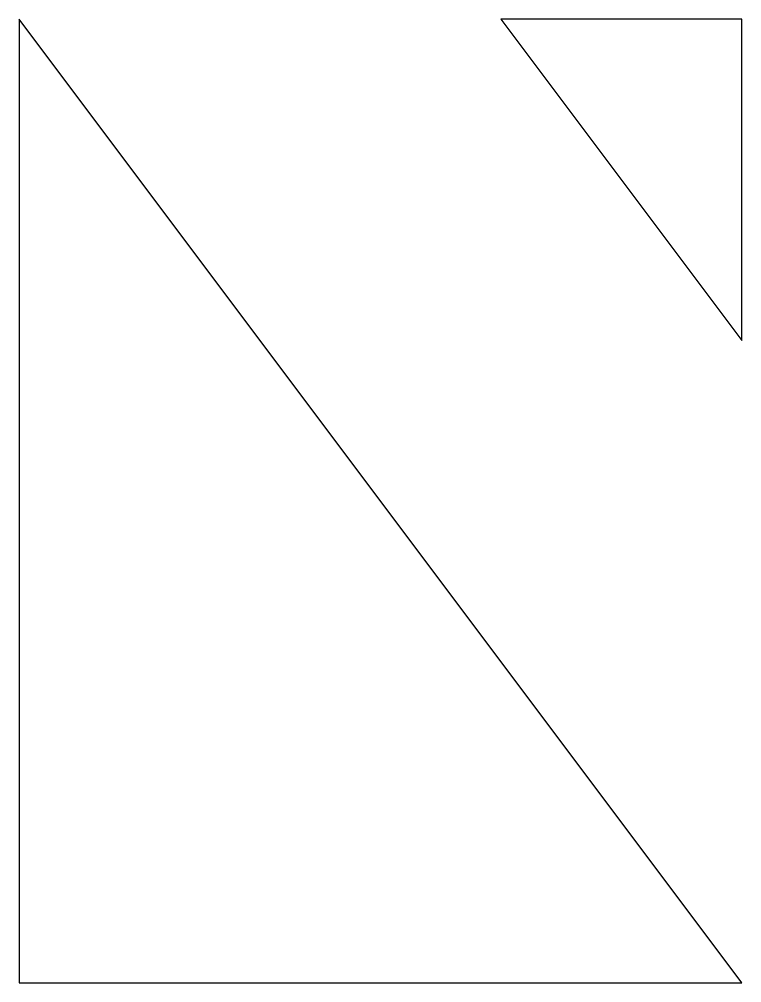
# Model space of a CAD drawing. Header units: inches. Extents: x 200 to 290, y 80 to 200.
import ezdxf

# ---------------------------------------------------------------- set-up
doc = ezdxf.new("R2010")
doc.units = ezdxf.units.IN
doc.header["$MEASUREMENT"] = 0

msp = doc.modelspace()

# ---------------------------------------------------------------- linework, layer by layer
for p, q in [((200, 200), (200, 80)), ((290, 80), (200, 200)), ((290, 200), (260, 200)), ((260, 200), (290, 160)), ((290, 160), (290, 200)), ((200, 80), (290, 80))]:
    msp.add_line(p, q)

doc.saveas('drawing.dxf')
